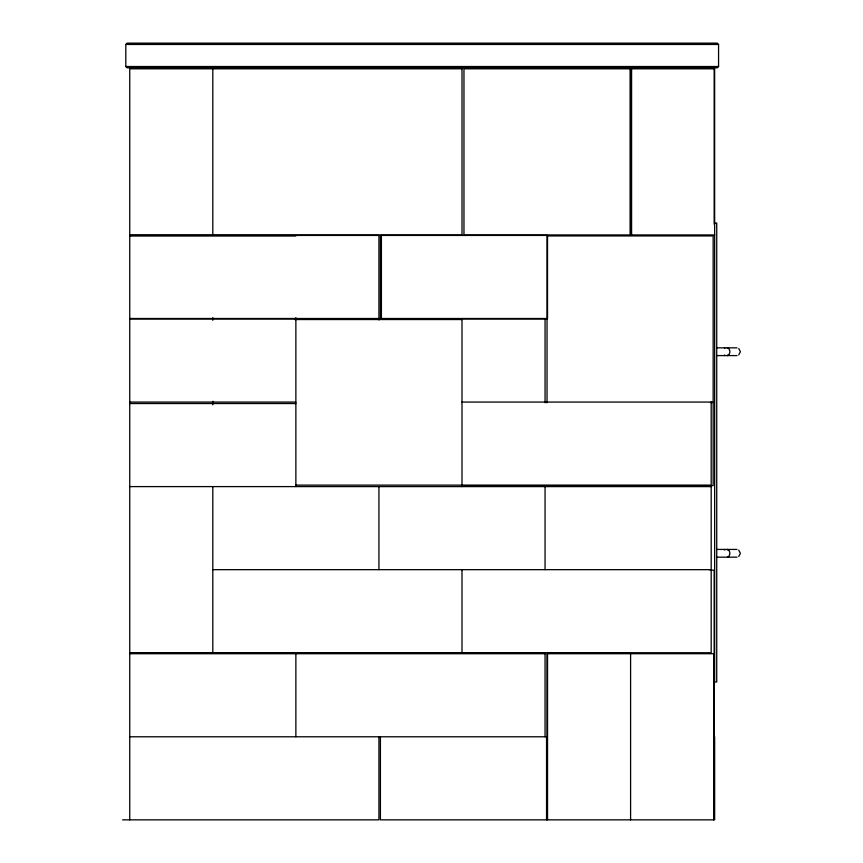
<?xml version="1.0" encoding="UTF-8"?>
<svg xmlns="http://www.w3.org/2000/svg" width="863" height="863" viewBox="0 0 863 863"><rect width="100%" height="100%" fill="white"/><g stroke="black" fill="none" stroke-linecap="round" stroke-linejoin="round"><path stroke-width="1.29" d="M724.381 355.588L724.726 355.006M125.815 44.455L127.12 43.15L717.261 43.15L718.566 44.455L718.566 66.516L717.261 67.821L127.12 67.821L125.815 66.516L125.815 44.455L718.566 44.455M738.739 354.92L740.4 351.716L738.739 348.523M738.739 556.506L740.4 553.302L738.739 550.109M728.599 354.92L727.347 355.588M727.444 355.588C730.745 354.607 730.724 348.706 727.347 347.843M727.444 557.174C730.724 556.182 730.724 550.421 727.444 549.429M125.815 66.516L718.566 66.516M714.65 223.096L716.732 223.096L716.732 682.007L714.65 682.007L714.65 68.813L631.09 68.813L631.09 234.941L714.65 234.941M129.741 235.933L295.869 235.933M129.741 318.501L378.933 318.501M129.741 318.997L547.034 318.997M294.963 319.537L461.996 319.537M716.732 347.843L737.013 347.843M716.732 355.588L737.013 355.588M129.741 402.061L295.869 402.061M461.996 402.061L713.162 402.061L713.162 235.933L547.034 235.933L547.034 402.061M544.79 402.546L547.487 402.546M710.465 402.546L713.162 402.546L713.162 485.621L463.97 485.621M129.741 403.539L295.869 403.539M295.869 485.125L711.188 485.125L711.188 402.061M461.543 486.106L711.188 486.106L711.188 652.73L129.741 652.73L129.741 235.437L378.933 235.437L378.933 319.979M129.741 486.603L711.188 486.603M716.732 549.429L737.013 549.429M716.732 557.174L737.013 557.174M212.805 569.666L711.188 569.666M710.13 570.163L714.154 570.163L714.154 736.29M630.594 653.226L547.53 653.226L547.53 819.85M129.741 653.723L545.06 653.723M129.741 736.786L547.487 736.786M122.6 819.85L378.933 819.85L378.933 736.786M727.347 549.429L728.599 550.109M724.499 347.843L724.823 348.447M724.499 549.429L724.823 550.033M714.65 736.786L714.65 819.85L380.41 819.85L380.41 736.786M714.154 68.813L714.154 224.218M713.658 819.85L713.658 653.723L547.034 653.723L547.034 736.786M631.587 68.813L631.587 234.941M630.594 653.723L630.594 819.85M546.538 736.786L546.538 819.85M545.06 318.997L545.06 402.061M545.06 486.603L545.06 569.666M545.06 736.786L545.06 653.226L129.741 653.226L129.741 819.85M461.996 318.997L461.996 486.603M461.996 569.666L461.996 652.73M381.403 235.437L381.403 318.501M378.933 486.603L378.933 569.666M295.869 317.649L295.869 486.603M295.869 653.723L295.869 736.786M212.805 68.813L212.805 234.941M212.805 317.649L212.805 320.335M212.805 401.263L212.805 404.844M212.805 486.603L212.805 652.73M461.996 68.813L129.741 68.813L129.741 234.941L461.996 234.941L461.996 68.813M630.098 68.813L463.97 68.813L463.97 234.941L630.098 234.941L630.098 68.813M547.53 235.437L380.41 235.437L380.41 318.501L547.53 318.501L547.53 235.437"/></g></svg>
